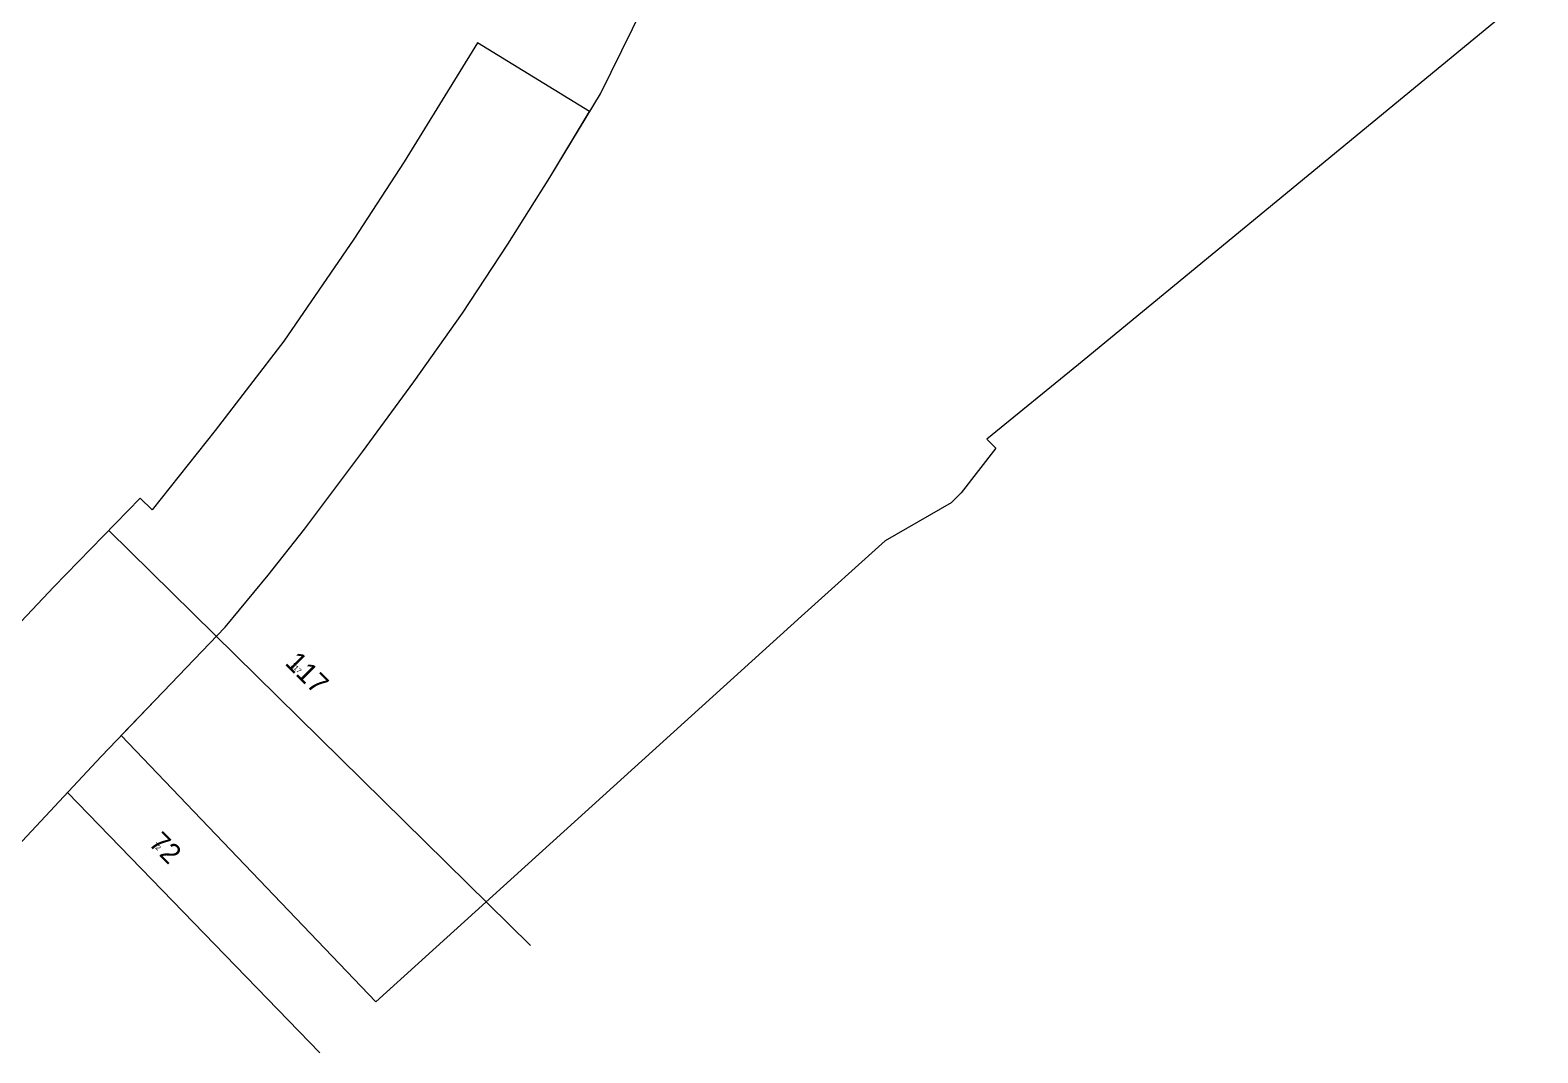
# Model space of a CAD drawing. Extents: x 174934 to 192674, y 648863 to 672607.
# Drawn here: x 189313.9 to 189612.1, y 651157.4 to 651359.7 of the extents above; entities that cross this region are included whole.
import ezdxf

# ---------------------------------------------------------------- set-up
doc = ezdxf.new("R2010")
doc.units = 0
doc.layers.add('dim', color=255, linetype='Continuous', lineweight=0)
doc.layers.add('pspecial', color=7, linetype='Continuous', lineweight=0)
doc.layers.add('HEB_ENTITY', color=3, linetype='Continuous')
doc.styles.get("Standard").update_dxf_attribs({"font": 'HEBTXT'})

# ---------------------------------------------------------------- blocks, each defined once
blk = doc.blocks.new('dim', base_point=(179928.9, 662855))
at = {"layer": 'dim', "linetype": 'ByBlock'}
blk.add_attdef('NUMBER', (179928.9, 662855), '', height=20, dxfattribs=at)
blk = doc.blocks.new('HEB_ENTITY', base_point=(181159.32, 660193.8))
at = {"layer": 'HEB_ENTITY', "linetype": 'ByBlock'}
blk.add_attdef('VAL', (181159.32, 660193.8), '', height=1, dxfattribs=at)
at = {"layer": 'HEB_ENTITY', "linetype": 'ByBlock', "flags": 1}
for tag in ['WIDTH', 'TAG', 'XBASE', 'YBASE', 'PROMPT', 'HEIGHT', 'BLKNAME', 'BLKNUM']:
    blk.add_attdef(tag, (181159.32, 660193.8), '', height=1, dxfattribs=at)

msp = doc.modelspace()

# ---------------------------------------------------------------- linework, layer by layer
at = {"layer": 'dim', "flags": 128}
for points in [[(189329.47, 651260.76), (189412.88, 651178.63)], [(189321.32, 651208.94), (189371.19, 651157.42)]]:
    msp.add_lwpolyline(points, dxfattribs=at)
at = {"layer": 'pspecial', "flags": 128}
for points in [[(189612.14, 651368.36), (189521.31, 651293.55), (189503.17, 651278.81), (189504.9, 651277.02), (189498.08, 651268.16), (189496.08, 651266.19), (189483.05, 651258.67), (189466.48, 651243.81), (189382.32, 651167.52), (189331.95, 651220.2), (189340.24, 651228.84), (189352.49, 651241.6), (189361.02, 651251.9), (189368.19, 651261), (189379.67, 651276.31), (189389.82, 651290.12), (189399.46, 651303.73), (189408.4, 651317.35), (189416.73, 651330.57), (189426.71, 651347.1), (189441.59, 651377.3)], [(189309.58, 651196.35), (189327.95, 651216.03), (189340.24, 651228.84), (189352.49, 651241.6), (189361.02, 651251.9), (189368.19, 651261), (189379.67, 651276.31), (189389.82, 651290.12), (189399.46, 651303.73), (189408.4, 651317.35), (189416.73, 651330.57), (189424.58, 651343.57), (189402.4, 651357.21), (189387.9, 651333.64), (189377.93, 651318.34), (189364.12, 651298.19), (189350.53, 651280.53), (189338.05, 651264.85), (189335.68, 651267.12), (189318.59, 651249.61), (189288.43, 651217.64)]]:
    msp.add_lwpolyline(points, dxfattribs=at)

# ---------------------------------------------------------------- block references
at = {"layer": 'dim', "linetype": 'ByBlock'}
ref = msp.add_blockref('dim', (189364.16, 651234.34), dxfattribs=dict(at, xscale=0.2, yscale=0.2, zscale=0.2, rotation=315))
ref.add_attrib('NUMBER', '117', (189364.16, 651234.34), dxfattribs={"layer": '0', "height": 4, "rotation": 315})
ref = msp.add_blockref('dim', (189337.15, 651198.68), dxfattribs=dict(at, xscale=0.2, yscale=0.2, zscale=0.2, rotation=315))
ref.add_attrib('NUMBER', '72', (189337.15, 651198.68), dxfattribs={"layer": '0', "height": 4, "rotation": 315})
at = {"layer": 'HEB_ENTITY', "linetype": 'ByBlock'}
ref = msp.add_blockref('HEB_ENTITY', (189365.37, 651234.02), dxfattribs=dict(at, rotation=314.9995628520638))
ref.add_attrib('VAL', '117', (189365.37, 651234.02), dxfattribs={"layer": '0', "height": 1, "rotation": 314.9996})
ref = msp.add_blockref('HEB_ENTITY', (189338.08, 651198.46), dxfattribs=dict(at, rotation=314.9995628520638))
ref.add_attrib('VAL', '72', (189338.08, 651198.46), dxfattribs={"layer": '0', "height": 1, "rotation": 314.9996})

doc.saveas('drawing.dxf')
